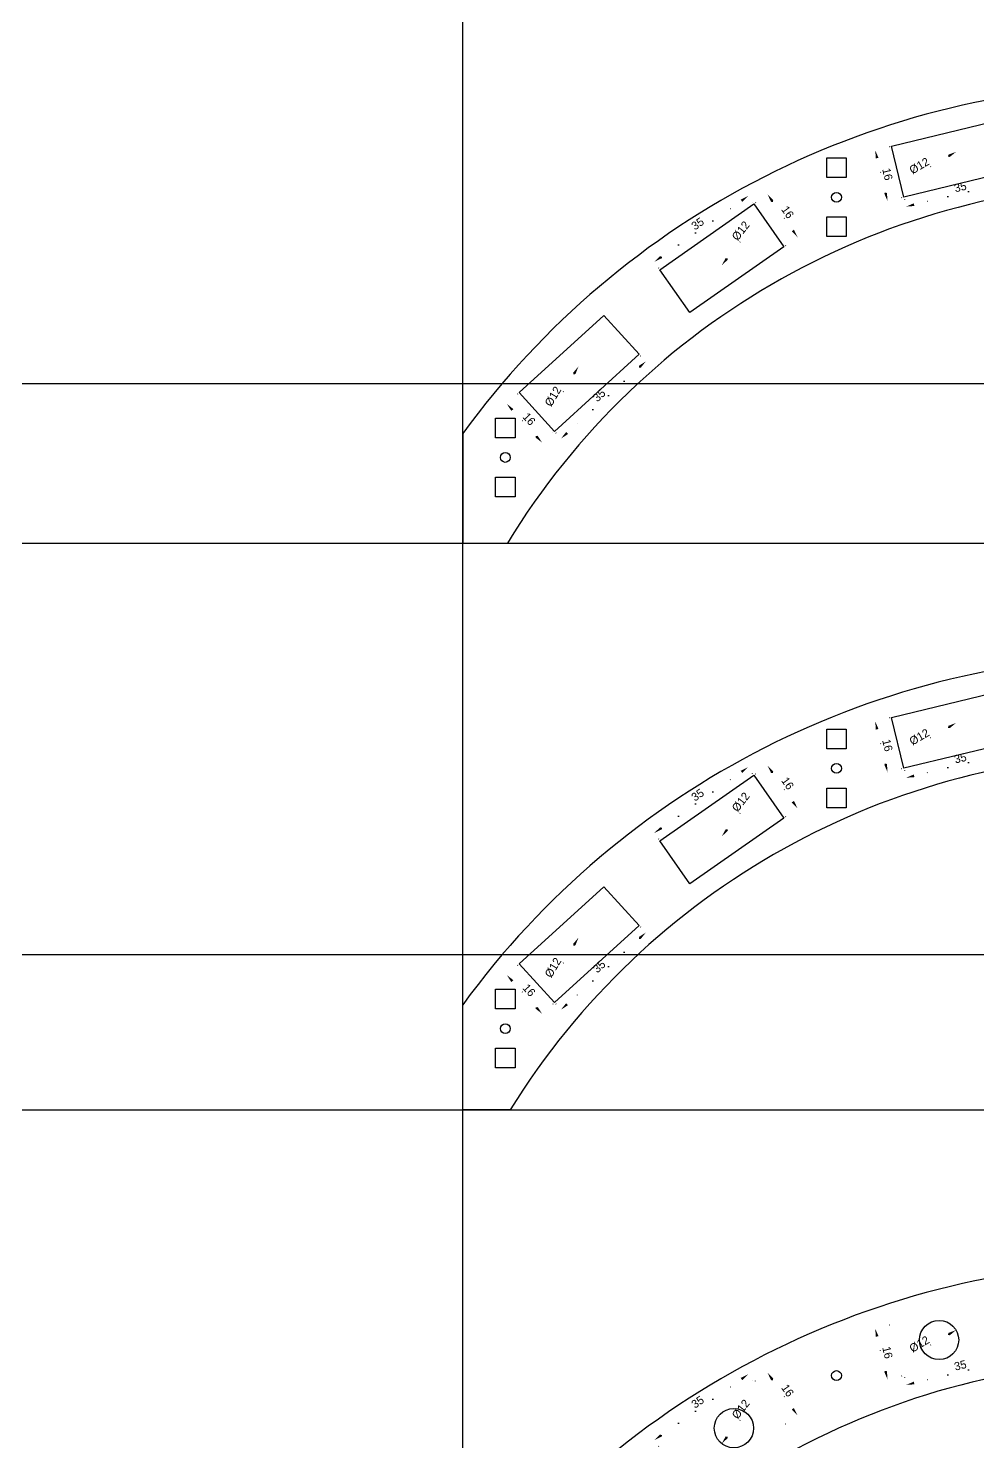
# Model space of a CAD drawing. Header units: millimetres. Extents: x -118 to 1034, y -2217 to 612.
# Drawn here: x 302.7 to 592.9, y -1662.3 to -1230.4 of the extents above; entities that cross this region are included whole.
import ezdxf

# ---------------------------------------------------------------- set-up
doc = ezdxf.new("R2010")
doc.units = ezdxf.units.MM
doc.linetypes.add('DOTTED', pattern=[6.35, 0, -6.35])
doc.layers.add('Dimensions', color=1, linetype='DOTTED')
doc.layers.add('Holes', color=1, linetype='Continuous', plot=False)
doc.styles.get("Standard").update_dxf_attribs({"font": 'FreeSans.ttf'})
doc.dimstyles.new('ISO-25', dxfattribs={"dimtxt": 2.5, "dimasz": 2.5, "dimexe": 1.25, "dimexo": 0.625, "dimtad": 1, "dimdec": 3, "dimdsep": 46, "dimtxsty": 'Standard', "dimcen": 2.5, "dimadec": 0, "dimazin": 0, "dimtfac": 1, "dimtmove": 0, "dimatfit": 3, "dimfxl": 1, "dimarcsym": 0})

# ---------------------------------------------------------------- blocks, each defined once
blk = doc.blocks.new('*D33')
at = {"layer": 'Defpoints', "color": 0}
for p in [(167.12, -55.48), (194.71, -77.22), (192.68, -79.39)]:
    blk.add_point(p, dxfattribs=at)
at = {"layer": 'Dimensions', "color": 0, "lineweight": -2}
for p, q in [((167.54, -55.03), (170, -52.4)), ((170.97, -55.02), (192.88, -75.52)), ((193.1, -78.94), (195.56, -76.31))]:
    blk.add_line(p, q, dxfattribs=at)
at = {"layer": 'Dimensions', "color": 0}
for points in [[(171.26, -54.72), (170.69, -55.33), (169.15, -53.32)], [(192.6, -75.82), (193.17, -75.21), (194.71, -77.22)]]:
    blk.add_solid(points, dxfattribs=at)
at = {"layer": 'Dimensions', "color": 0, "insert": (183.23, -63.87), "char_height": 2.5, "attachment_point": 5, "rotation": 316.9131}
blk.add_mtext('35', dxfattribs=at)
blk = doc.blocks.new('*D34')
at = {"layer": 'Defpoints', "color": 0}
for p in [(12.58, 8.65), (13.39, -7.33), (18.52, -7.07)]:
    blk.add_point(p, dxfattribs=at)
at = {"layer": 'Dimensions', "color": 0, "lineweight": -2}
for p, q in [((13.2, 8.68), (18.95, 8.97)), ((17.83, 6.41), (18.39, -4.57)), ((14.01, -7.3), (19.76, -7.01))]:
    blk.add_line(p, q, dxfattribs=at)
at = {"layer": 'Dimensions', "color": 0}
for points in [[(18.25, 6.43), (17.41, 6.39), (17.7, 8.91)], [(17.97, -4.59), (18.81, -4.55), (18.52, -7.07)]]:
    blk.add_solid(points, dxfattribs=at)
at = {"layer": 'Dimensions', "color": 0, "insert": (20.02, 1.02), "char_height": 2.5, "attachment_point": 5, "rotation": 272.9103}
blk.add_mtext('16', dxfattribs=at)
blk = doc.blocks.new('*D35')
at = {"layer": 'Defpoints', "color": 0}
for p in [(172.35, -73.69), (183.09, -79.03)]:
    blk.add_point(p, dxfattribs=at)
at = {"layer": 'Dimensions', "color": 0, "lineweight": -2}
blk.add_line((174.58, -74.8), (186.06, -80.5), dxfattribs=at)
at = {"layer": 'Dimensions', "color": 0}
blk.add_solid([(174.77, -74.42), (174.4, -75.17), (172.35, -73.69)], dxfattribs=at)
at = {"layer": 'Dimensions', "color": 0, "insert": (183.81, -77.23), "char_height": 2.5, "attachment_point": 5, "rotation": 333.5748}
blk.add_mtext('%%c12', dxfattribs=at)
blk = doc.blocks.new('Square hole unit')
for points in [[(-3, 6), (-3, 12), (3, 12), (3, 6)], [(-3, -12), (-3, -6), (3, -6), (3, -12)]]:
    blk.add_lwpolyline(points, close=True)
blk.add_circle((0, 0), 1.5)
blk = doc.blocks.new('*D1271')
at = {"layer": 'Defpoints', "color": 0}
for p in [(-121.06, -21.54), (-107.68, -31.7), (-111.88, -34.65)]:
    blk.add_point(p, dxfattribs=at)
at = {"layer": 'Dimensions', "color": 0, "lineweight": -2}
for p, q in [((-120.55, -21.19), (-115.84, -17.88)), ((-115.43, -20.64), (-109.11, -29.65)), ((-111.37, -34.29), (-106.65, -30.98))]:
    blk.add_line(p, q, dxfattribs=at)
at = {"layer": 'Dimensions', "color": 0}
for points in [[(-115.08, -20.41), (-115.77, -20.88), (-116.86, -18.6)], [(-109.45, -29.89), (-108.77, -29.41), (-107.68, -31.7)]]:
    blk.add_solid(points, dxfattribs=at)
at = {"layer": 'Dimensions', "color": 0, "insert": (-110.7, -24.05), "char_height": 2.5, "attachment_point": 5, "rotation": 305.0303}
blk.add_mtext('16', dxfattribs=at)
blk = doc.blocks.new('*D1272')
at = {"layer": 'Defpoints', "color": 0}
for p in [(-59.24, -5.6), (-69.61, -11.65)]:
    blk.add_point(p, dxfattribs=at)
at = {"layer": 'Dimensions', "color": 0, "lineweight": -2}
blk.add_line((-61.4, -6.86), (-72.47, -13.32), dxfattribs=at)
at = {"layer": 'Dimensions', "color": 0}
blk.add_solid([(-61.19, -7.22), (-61.61, -6.5), (-59.24, -5.6)], dxfattribs=at)
at = {"layer": 'Dimensions', "color": 0, "insert": (-70.45, -9.9), "char_height": 2.5, "attachment_point": 5, "rotation": 30.2772}
blk.add_mtext('%%c12', dxfattribs=at)
blk = doc.blocks.new('*D1274')
at = {"layer": 'Defpoints', "color": 0}
for p in [(-78.94, -3.91), (-83.93, -5.12), (-75.18, -19.46)]:
    blk.add_point(p, dxfattribs=at)
at = {"layer": 'Dimensions', "color": 0, "lineweight": -2}
for p, q in [((-79.55, -4.05), (-85.15, -5.41)), ((-80.75, -18.24), (-83.34, -7.55)), ((-75.78, -19.61), (-81.38, -20.96))]:
    blk.add_line(p, q, dxfattribs=at)
at = {"layer": 'Dimensions', "color": 0}
for points in [[(-82.94, -7.45), (-83.75, -7.64), (-83.93, -5.12)], [(-81.16, -18.33), (-80.35, -18.14), (-80.17, -20.67)]]:
    blk.add_solid(points, dxfattribs=at)
at = {"layer": 'Dimensions', "color": 0, "insert": (-80.19, -12.44), "char_height": 2.5, "attachment_point": 5, "rotation": 283.6155}
blk.add_mtext('16', dxfattribs=at)
blk = doc.blocks.new('*D1277')
at = {"layer": 'Defpoints', "color": 0}
for p in [(-192.72, -79.19), (-196.51, -82.65), (-181.95, -91.02)]:
    blk.add_point(p, dxfattribs=at)
at = {"layer": 'Dimensions', "color": 0, "lineweight": -2}
for p, q in [((-193.18, -79.61), (-197.44, -83.49)), ((-187.43, -92.63), (-194.83, -84.49)), ((-182.41, -91.44), (-186.67, -95.32))]:
    blk.add_line(p, q, dxfattribs=at)
at = {"layer": 'Dimensions', "color": 0}
for points in [[(-194.52, -84.21), (-195.14, -84.78), (-196.51, -82.65)], [(-187.73, -92.91), (-187.12, -92.35), (-185.74, -94.48)]]:
    blk.add_solid(points, dxfattribs=at)
at = {"layer": 'Dimensions', "color": 0, "insert": (-189.71, -87.27), "char_height": 2.5, "attachment_point": 5, "rotation": 312.3107}
blk.add_mtext('16', dxfattribs=at)
blk = doc.blocks.new('*D1278')
at = {"layer": 'Defpoints', "color": 0}
for p in [(-122.77, -19.11), (-121.06, -21.54), (-149.72, -41.63)]:
    blk.add_point(p, dxfattribs=at)
at = {"layer": 'Dimensions', "color": 0, "lineweight": -2}
for p, q in [((-149.38, -37.77), (-124.82, -20.55)), ((-121.42, -21.03), (-123.49, -18.09)), ((-150.08, -41.12), (-152.15, -38.18))]:
    blk.add_line(p, q, dxfattribs=at)
at = {"layer": 'Dimensions', "color": 0}
for points in [[(-124.58, -20.89), (-125.06, -20.21), (-122.77, -19.11)], [(-149.62, -37.43), (-149.14, -38.11), (-151.43, -39.2)]]:
    blk.add_solid(points, dxfattribs=at)
at = {"layer": 'Dimensions', "color": 0, "insert": (-138.2, -27.59), "char_height": 2.5, "attachment_point": 5, "rotation": 35.0303}
blk.add_mtext('35', dxfattribs=at)
blk = doc.blocks.new('*D1280')
at = {"layer": 'Defpoints', "color": 0}
for p in [(-156.06, -67.46), (-181.95, -91.02), (-179.95, -93.22)]:
    blk.add_point(p, dxfattribs=at)
at = {"layer": 'Dimensions', "color": 0, "lineweight": -2}
for p, q in [((-155.64, -67.92), (-153.22, -70.58)), ((-155.91, -71.34), (-178.1, -91.54)), ((-181.53, -91.48), (-179.11, -94.14))]:
    blk.add_line(p, q, dxfattribs=at)
at = {"layer": 'Dimensions', "color": 0}
for points in [[(-155.63, -71.65), (-156.19, -71.03), (-154.06, -69.66)], [(-178.38, -91.23), (-177.82, -91.84), (-179.95, -93.22)]]:
    blk.add_solid(points, dxfattribs=at)
at = {"layer": 'Dimensions', "color": 0, "insert": (-168.3, -80.02), "char_height": 2.5, "attachment_point": 5, "rotation": 42.3107}
blk.add_mtext('35', dxfattribs=at)
blk = doc.blocks.new('*D1281')
at = {"layer": 'Defpoints', "color": 0}
for p in [(-174.63, -71.21), (-180.81, -81.5)]:
    blk.add_point(p, dxfattribs=at)
at = {"layer": 'Dimensions', "color": 0, "lineweight": -2}
blk.add_line((-175.91, -73.36), (-182.52, -84.34), dxfattribs=at)
at = {"layer": 'Dimensions', "color": 0}
blk.add_solid([(-175.56, -73.57), (-176.27, -73.14), (-174.63, -71.21)], dxfattribs=at)
at = {"layer": 'Dimensions', "color": 0, "insert": (-182.38, -80.37), "char_height": 2.5, "attachment_point": 5, "rotation": 58.9725}
blk.add_mtext('%%c12', dxfattribs=at)
blk = doc.blocks.new('*D1283')
at = {"layer": 'Defpoints', "color": 0}
for p in [(-41.16, -11.22), (-75.18, -19.46), (-74.48, -22.34)]:
    blk.add_point(p, dxfattribs=at)
at = {"layer": 'Dimensions', "color": 0, "lineweight": -2}
for p, q in [((-41.01, -11.83), (-40.17, -15.32)), ((-42.89, -14.69), (-72.05, -21.76)), ((-75.03, -20.07), (-74.18, -23.56))]:
    blk.add_line(p, q, dxfattribs=at)
at = {"layer": 'Dimensions', "color": 0}
for points in [[(-42.79, -15.1), (-42.99, -14.29), (-40.46, -14.11)], [(-72.15, -21.35), (-71.95, -22.16), (-74.48, -22.34)]]:
    blk.add_solid(points, dxfattribs=at)
at = {"layer": 'Dimensions', "color": 0, "insert": (-57.92, -16.36), "char_height": 2.5, "attachment_point": 5, "rotation": 13.6155}
blk.add_mtext('35', dxfattribs=at)
blk = doc.blocks.new('*D1288')
at = {"layer": 'Defpoints', "color": 0}
for p in [(-123.4, -30.85), (-130.84, -40.27)]:
    blk.add_point(p, dxfattribs=at)
at = {"layer": 'Dimensions', "color": 0, "lineweight": -2}
blk.add_line((-129.29, -38.3), (-121.34, -28.25), dxfattribs=at)
at = {"layer": 'Dimensions', "color": 0}
blk.add_solid([(-129.61, -38.05), (-128.96, -38.56), (-130.84, -40.27)], dxfattribs=at)
at = {"layer": 'Dimensions', "color": 0, "insert": (-125.01, -29.77), "char_height": 2.5, "attachment_point": 5, "rotation": 51.6921}
blk.add_mtext('%%c12', dxfattribs=at)
blk = doc.blocks.new('*D1315')
at = {"layer": 'Defpoints', "color": 0}
for p in [(-156.06, -67.46), (-181.95, -91.02), (-179.95, -93.22)]:
    blk.add_point(p, dxfattribs=at)
at = {"layer": 'Dimensions', "color": 0, "lineweight": -2}
for p, q in [((-155.64, -67.92), (-153.22, -70.58)), ((-155.91, -71.34), (-178.1, -91.54)), ((-181.53, -91.48), (-179.11, -94.14))]:
    blk.add_line(p, q, dxfattribs=at)
at = {"layer": 'Dimensions', "color": 0}
for points in [[(-155.63, -71.65), (-156.19, -71.03), (-154.06, -69.66)], [(-178.38, -91.23), (-177.82, -91.84), (-179.95, -93.22)]]:
    blk.add_solid(points, dxfattribs=at)
at = {"layer": 'Dimensions', "color": 0, "insert": (-168.3, -80.02), "char_height": 2.5, "attachment_point": 5, "rotation": 42.3107}
blk.add_mtext('35', dxfattribs=at)
blk = doc.blocks.new('*D1316')
at = {"layer": 'Defpoints', "color": 0}
for p in [(-59.24, -5.6), (-69.61, -11.65)]:
    blk.add_point(p, dxfattribs=at)
at = {"layer": 'Dimensions', "color": 0, "lineweight": -2}
blk.add_line((-61.4, -6.86), (-72.47, -13.32), dxfattribs=at)
at = {"layer": 'Dimensions', "color": 0}
blk.add_solid([(-61.19, -7.22), (-61.61, -6.5), (-59.24, -5.6)], dxfattribs=at)
at = {"layer": 'Dimensions', "color": 0, "insert": (-70.45, -9.9), "char_height": 2.5, "attachment_point": 5, "rotation": 30.2772}
blk.add_mtext('%%c12', dxfattribs=at)
blk = doc.blocks.new('*D1318')
at = {"layer": 'Defpoints', "color": 0}
for p in [(-78.94, -3.91), (-83.93, -5.12), (-75.18, -19.46)]:
    blk.add_point(p, dxfattribs=at)
at = {"layer": 'Dimensions', "color": 0, "lineweight": -2}
for p, q in [((-79.55, -4.05), (-85.15, -5.41)), ((-80.75, -18.24), (-83.34, -7.55)), ((-75.78, -19.61), (-81.38, -20.96))]:
    blk.add_line(p, q, dxfattribs=at)
at = {"layer": 'Dimensions', "color": 0}
for points in [[(-82.94, -7.45), (-83.75, -7.64), (-83.93, -5.12)], [(-81.16, -18.33), (-80.35, -18.14), (-80.17, -20.67)]]:
    blk.add_solid(points, dxfattribs=at)
at = {"layer": 'Dimensions', "color": 0, "insert": (-80.19, -12.44), "char_height": 2.5, "attachment_point": 5, "rotation": 283.6155}
blk.add_mtext('16', dxfattribs=at)
blk = doc.blocks.new('*D1319')
at = {"layer": 'Defpoints', "color": 0}
for p in [(-41.16, -11.22), (-75.18, -19.46), (-74.48, -22.34)]:
    blk.add_point(p, dxfattribs=at)
at = {"layer": 'Dimensions', "color": 0, "lineweight": -2}
for p, q in [((-41.01, -11.83), (-40.17, -15.32)), ((-42.89, -14.69), (-72.05, -21.76)), ((-75.03, -20.07), (-74.18, -23.56))]:
    blk.add_line(p, q, dxfattribs=at)
at = {"layer": 'Dimensions', "color": 0}
for points in [[(-42.79, -15.1), (-42.99, -14.29), (-40.46, -14.11)], [(-72.15, -21.35), (-71.95, -22.16), (-74.48, -22.34)]]:
    blk.add_solid(points, dxfattribs=at)
at = {"layer": 'Dimensions', "color": 0, "insert": (-57.92, -16.36), "char_height": 2.5, "attachment_point": 5, "rotation": 13.6155}
blk.add_mtext('35', dxfattribs=at)
blk = doc.blocks.new('*D1320')
at = {"layer": 'Defpoints', "color": 0}
for p in [(-192.72, -79.19), (-196.51, -82.65), (-181.95, -91.02)]:
    blk.add_point(p, dxfattribs=at)
at = {"layer": 'Dimensions', "color": 0, "lineweight": -2}
for p, q in [((-193.18, -79.61), (-197.44, -83.49)), ((-187.43, -92.63), (-194.83, -84.49)), ((-182.41, -91.44), (-186.67, -95.32))]:
    blk.add_line(p, q, dxfattribs=at)
at = {"layer": 'Dimensions', "color": 0}
for points in [[(-194.52, -84.21), (-195.14, -84.78), (-196.51, -82.65)], [(-187.73, -92.91), (-187.12, -92.35), (-185.74, -94.48)]]:
    blk.add_solid(points, dxfattribs=at)
at = {"layer": 'Dimensions', "color": 0, "insert": (-189.71, -87.27), "char_height": 2.5, "attachment_point": 5, "rotation": 312.3107}
blk.add_mtext('16', dxfattribs=at)
blk = doc.blocks.new('*D1321')
at = {"layer": 'Defpoints', "color": 0}
for p in [(-121.06, -21.54), (-107.68, -31.7), (-111.88, -34.65)]:
    blk.add_point(p, dxfattribs=at)
at = {"layer": 'Dimensions', "color": 0, "lineweight": -2}
for p, q in [((-120.55, -21.19), (-115.84, -17.88)), ((-115.43, -20.64), (-109.11, -29.65)), ((-111.37, -34.29), (-106.65, -30.98))]:
    blk.add_line(p, q, dxfattribs=at)
at = {"layer": 'Dimensions', "color": 0}
for points in [[(-115.08, -20.41), (-115.77, -20.88), (-116.86, -18.6)], [(-109.45, -29.89), (-108.77, -29.41), (-107.68, -31.7)]]:
    blk.add_solid(points, dxfattribs=at)
at = {"layer": 'Dimensions', "color": 0, "insert": (-110.7, -24.05), "char_height": 2.5, "attachment_point": 5, "rotation": 305.0303}
blk.add_mtext('16', dxfattribs=at)
blk = doc.blocks.new('*D1322')
at = {"layer": 'Defpoints', "color": 0}
for p in [(-123.4, -30.85), (-130.84, -40.27)]:
    blk.add_point(p, dxfattribs=at)
at = {"layer": 'Dimensions', "color": 0, "lineweight": -2}
blk.add_line((-129.29, -38.3), (-121.34, -28.25), dxfattribs=at)
at = {"layer": 'Dimensions', "color": 0}
blk.add_solid([(-129.61, -38.05), (-128.96, -38.56), (-130.84, -40.27)], dxfattribs=at)
at = {"layer": 'Dimensions', "color": 0, "insert": (-125.01, -29.77), "char_height": 2.5, "attachment_point": 5, "rotation": 51.6921}
blk.add_mtext('%%c12', dxfattribs=at)
blk = doc.blocks.new('*D1323')
at = {"layer": 'Defpoints', "color": 0}
for p in [(-174.63, -71.21), (-180.81, -81.5)]:
    blk.add_point(p, dxfattribs=at)
at = {"layer": 'Dimensions', "color": 0, "lineweight": -2}
blk.add_line((-175.91, -73.36), (-182.52, -84.34), dxfattribs=at)
at = {"layer": 'Dimensions', "color": 0}
blk.add_solid([(-175.56, -73.57), (-176.27, -73.14), (-174.63, -71.21)], dxfattribs=at)
at = {"layer": 'Dimensions', "color": 0, "insert": (-182.38, -80.37), "char_height": 2.5, "attachment_point": 5, "rotation": 58.9725}
blk.add_mtext('%%c12', dxfattribs=at)
blk = doc.blocks.new('*D1325')
at = {"layer": 'Defpoints', "color": 0}
for p in [(-122.77, -19.11), (-121.06, -21.54), (-149.72, -41.63)]:
    blk.add_point(p, dxfattribs=at)
at = {"layer": 'Dimensions', "color": 0, "lineweight": -2}
for p, q in [((-149.38, -37.77), (-124.82, -20.55)), ((-121.42, -21.03), (-123.49, -18.09)), ((-150.08, -41.12), (-152.15, -38.18))]:
    blk.add_line(p, q, dxfattribs=at)
at = {"layer": 'Dimensions', "color": 0}
for points in [[(-124.58, -20.89), (-125.06, -20.21), (-122.77, -19.11)], [(-149.62, -37.43), (-149.14, -38.11), (-151.43, -39.2)]]:
    blk.add_solid(points, dxfattribs=at)
at = {"layer": 'Dimensions', "color": 0, "insert": (-138.2, -27.59), "char_height": 2.5, "attachment_point": 5, "rotation": 35.0303}
blk.add_mtext('35', dxfattribs=at)
blk = doc.blocks.new('*D1339')
at = {"layer": 'Defpoints', "color": 0}
for p in [(962.98, -1520.79), (976.37, -1530.94), (972.16, -1533.89)]:
    blk.add_point(p, dxfattribs=at)
at = {"layer": 'Dimensions', "color": 0, "lineweight": -2}
for p, q in [((963.49, -1520.43), (968.21, -1517.12)), ((968.62, -1519.89), (974.93, -1528.9)), ((972.68, -1533.53), (977.39, -1530.23))]:
    blk.add_line(p, q, dxfattribs=at)
at = {"layer": 'Dimensions', "color": 0}
for points in [[(968.96, -1519.65), (968.28, -1520.13), (967.18, -1517.84)], [(974.59, -1529.14), (975.27, -1528.66), (976.37, -1530.94)]]:
    blk.add_solid(points, dxfattribs=at)
at = {"layer": 'Dimensions', "color": 0, "insert": (973.34, -1523.29), "char_height": 2.5, "attachment_point": 5, "rotation": 305.0303}
blk.add_mtext('16', dxfattribs=at)
blk = doc.blocks.new('*D1341')
at = {"layer": 'Defpoints', "color": 0}
for p in [(960.65, -1530.09), (953.21, -1539.51)]:
    blk.add_point(p, dxfattribs=at)
at = {"layer": 'Dimensions', "color": 0, "lineweight": -2}
blk.add_line((954.76, -1537.55), (962.7, -1527.49), dxfattribs=at)
at = {"layer": 'Dimensions', "color": 0}
blk.add_solid([(954.43, -1537.29), (955.08, -1537.81), (953.21, -1539.51)], dxfattribs=at)
at = {"layer": 'Dimensions', "color": 0, "insert": (959.04, -1529.02), "char_height": 2.5, "attachment_point": 5, "rotation": 51.6921}
blk.add_mtext('%%c12', dxfattribs=at)
blk = doc.blocks.new('*D1344')
at = {"layer": 'Defpoints', "color": 0}
for p in [(961.28, -1518.36), (962.98, -1520.79), (934.32, -1540.88)]:
    blk.add_point(p, dxfattribs=at)
at = {"layer": 'Dimensions', "color": 0, "lineweight": -2}
for p, q in [((934.66, -1537.01), (959.23, -1519.79)), ((962.62, -1520.28), (960.56, -1517.33)), ((933.96, -1540.37), (931.9, -1537.42))]:
    blk.add_line(p, q, dxfattribs=at)
at = {"layer": 'Dimensions', "color": 0}
for points in [[(959.47, -1520.13), (958.99, -1519.45), (961.28, -1518.36)], [(934.42, -1536.67), (934.9, -1537.35), (932.62, -1538.45)]]:
    blk.add_solid(points, dxfattribs=at)
at = {"layer": 'Dimensions', "color": 0, "insert": (945.85, -1526.83), "char_height": 2.5, "attachment_point": 5, "rotation": 35.0303}
blk.add_mtext('35', dxfattribs=at)
blk = doc.blocks.new('*D1345')
at = {"layer": 'Defpoints', "color": 0}
for p in [(1024.8, -1504.84), (1014.44, -1510.89)]:
    blk.add_point(p, dxfattribs=at)
at = {"layer": 'Dimensions', "color": 0, "lineweight": -2}
blk.add_line((1022.64, -1506.1), (1011.57, -1512.56), dxfattribs=at)
at = {"layer": 'Dimensions', "color": 0}
blk.add_solid([(1022.85, -1506.46), (1022.43, -1505.74), (1024.8, -1504.84)], dxfattribs=at)
at = {"layer": 'Dimensions', "color": 0, "insert": (1013.6, -1509.15), "char_height": 2.5, "attachment_point": 5, "rotation": 30.2772}
blk.add_mtext('%%c12', dxfattribs=at)
blk = doc.blocks.new('*D1347')
at = {"layer": 'Defpoints', "color": 0}
for p in [(1042.88, -1510.46), (1008.87, -1518.7), (1009.57, -1521.59)]:
    blk.add_point(p, dxfattribs=at)
at = {"layer": 'Dimensions', "color": 0, "lineweight": -2}
for p, q in [((1043.03, -1511.07), (1043.88, -1514.56)), ((1041.15, -1513.94), (1012, -1521)), ((1009.01, -1519.31), (1009.86, -1522.8))]:
    blk.add_line(p, q, dxfattribs=at)
at = {"layer": 'Dimensions', "color": 0}
for points in [[(1041.25, -1514.34), (1041.06, -1513.53), (1043.58, -1513.35)], [(1011.9, -1520.6), (1012.09, -1521.41), (1009.57, -1521.59)]]:
    blk.add_solid(points, dxfattribs=at)
at = {"layer": 'Dimensions', "color": 0, "insert": (1026.12, -1515.61), "char_height": 2.5, "attachment_point": 5, "rotation": 13.6155}
blk.add_mtext('35', dxfattribs=at)
blk = doc.blocks.new('*D1356')
at = {"layer": 'Defpoints', "color": 0}
for p in [(1000.11, -1504.36), (1005.1, -1503.15), (1008.87, -1518.7)]:
    blk.add_point(p, dxfattribs=at)
at = {"layer": 'Dimensions', "color": 0, "lineweight": -2}
for p, q in [((1004.49, -1503.3), (998.9, -1504.65)), ((1003.29, -1517.48), (1000.7, -1506.79)), ((1008.26, -1518.85), (1002.66, -1520.2))]:
    blk.add_line(p, q, dxfattribs=at)
at = {"layer": 'Dimensions', "color": 0}
for points in [[(1001.11, -1506.69), (1000.3, -1506.89), (1000.11, -1504.36)], [(1002.88, -1517.58), (1003.69, -1517.38), (1003.88, -1519.91)]]:
    blk.add_solid(points, dxfattribs=at)
at = {"layer": 'Dimensions', "color": 0, "insert": (1003.86, -1511.68), "char_height": 2.5, "attachment_point": 5, "rotation": 283.6155}
blk.add_mtext('16', dxfattribs=at)
blk = doc.blocks.new('Level 7')
for p, q in [((-210, -91.7029), (-210, -91.7029)), ((-210, -91.7029), (-210, -125.207)), ((-209.9938, -125.207), (-210, -125.207)), ((-209.9938, -125.207), (-210, -125.207)), ((-209.9938, -125.207), (-196.3406, -125.207))]:
    blk.add_line(p, q)
for radius, start, end in [(260, 36.128927, 143.871073), (230, 31.388556, 148.611444)]:
    blk.add_arc((0, -245), radius, start, end)
at = {"layer": 'Holes'}
for points in [[(-44.9271, 4.3316), (-41.1606, -11.2187), (-75.177, -19.4579), (-78.9435, -3.9075)], [(-140.5399, -54.7364), (-149.724, -41.6348), (-121.0643, -21.5445), (-111.8802, -34.6461)], [(-166.835, -55.63), (-156.0646, -67.4621), (-181.9472, -91.0224), (-192.7177, -79.1903)]]:
    blk.add_lwpolyline(points, close=True, dxfattribs=at)
for p in [(-95.7714, -19.4943), (-197, -99)]:
    blk.add_blockref('Square hole unit', p, dxfattribs=at)
at = {"layer": 'Dimensions'}
for base, p1, p2, angle, picture, middle in [((-83.9329, -5.116), (-75.177, -19.4579), (-78.9435, -3.9075), 283.615468, '*D1274', (-80.1884, -12.4404)), ((-74.4777, -22.345), (-41.1606, -11.2187), (-75.177, -19.4579), 193.615468, '*D1283', (-57.9203, -16.3641)), ((-122.7694, -19.112), (-149.724, -41.6348), (-121.0643, -21.5445), 35.030297, '*D1278', (-138.1986, -27.589)), ((-107.6764, -31.6993), (-121.0643, -21.5445), (-111.8802, -34.6461), 125.030297, '*D1271', (-110.7003, -24.0492)), ((-179.9476, -93.2192), (-156.0646, -67.4621), (-181.9472, -91.0224), 222.310712, '*D1280', (-168.2954, -80.0228)), ((-196.5141, -82.6461), (-181.9472, -91.0224), (-192.7177, -79.1903), 312.310712, '*D1277', (-189.7126, -87.2729))]:
    dim = blk.add_linear_dim(base=base, p1=p1, p2=p2, angle=angle, dimstyle='ISO-25', dxfattribs=at)
    dim.commit()
    dim.dimension.update_dxf_attribs({"geometry": picture, "text_midpoint": middle})
for p1, p2, picture, middle in [((-69.6071, -11.6476), (-59.244, -5.5973), '*D1272', (-69.4742, -11.5699)), ((-123.3979, -30.8493), (-130.8366, -40.2655), '*D1288', (-123.4934, -30.9701)), ((-180.8116, -81.4969), (-174.6262, -71.2139), '*D1281', (-180.7322, -81.365))]:
    dim = blk.add_diameter_dim_2p(p1=p1, p2=p2, dimstyle='ISO-25', dxfattribs=at)
    dim.commit()
    dim.dimension.update_dxf_attribs({"geometry": picture, "text_midpoint": middle, "dimtype": 163})
blk = doc.blocks.new('Level 8')
blk.add_line((-195.4802, -123.808), (-210, -123.808))
blk.add_lwpolyline([(-210, -123.808), (-210, -91.7029)])
for radius, start, end in [(260, 36.128927, 143.871073), (230, 31.797704, 148.202296)]:
    blk.add_arc((0, -245), radius, start, end)
at = {"layer": 'Holes'}
for points in [[(-44.9271, 4.3316), (-41.1606, -11.2187), (-75.177, -19.4579), (-78.9435, -3.9075)], [(-140.5399, -54.7364), (-149.724, -41.6348), (-121.0643, -21.5445), (-111.8802, -34.6461)], [(-166.835, -55.63), (-156.0646, -67.4621), (-181.9472, -91.0224), (-192.7177, -79.1903)]]:
    blk.add_lwpolyline(points, close=True, dxfattribs=at)
for p in [(-95.7714, -19.4943), (-197, -99)]:
    blk.add_blockref('Square hole unit', p, dxfattribs=at)
at = {"layer": 'Dimensions'}
for base, p1, p2, angle, picture, middle in [((-83.9329, -5.116), (-75.177, -19.4579), (-78.9435, -3.9075), 283.615468, '*D1318', (-80.1884, -12.4404)), ((-74.4777, -22.345), (-41.1606, -11.2187), (-75.177, -19.4579), 193.615468, '*D1319', (-57.9203, -16.3641)), ((-122.7694, -19.112), (-149.724, -41.6348), (-121.0643, -21.5445), 35.030297, '*D1325', (-138.1986, -27.589)), ((-107.6764, -31.6993), (-121.0643, -21.5445), (-111.8802, -34.6461), 125.030297, '*D1321', (-110.7003, -24.0492)), ((-179.9476, -93.2192), (-156.0646, -67.4621), (-181.9472, -91.0224), 222.310712, '*D1315', (-168.2954, -80.0228)), ((-196.5141, -82.6461), (-181.9472, -91.0224), (-192.7177, -79.1903), 312.310712, '*D1320', (-189.7126, -87.2729))]:
    dim = blk.add_linear_dim(base=base, p1=p1, p2=p2, angle=angle, dimstyle='ISO-25', dxfattribs=at)
    dim.commit()
    dim.dimension.update_dxf_attribs({"geometry": picture, "text_midpoint": middle})
for p1, p2, picture, middle in [((-69.6071, -11.6476), (-59.244, -5.5973), '*D1316', (-69.4742, -11.5699)), ((-123.3979, -30.8493), (-130.8366, -40.2655), '*D1322', (-123.4934, -30.9701)), ((-180.8116, -81.4969), (-174.6262, -71.2139), '*D1323', (-180.7322, -81.365))]:
    dim = blk.add_diameter_dim_2p(p1=p1, p2=p2, dimstyle='ISO-25', dxfattribs=at)
    dim.commit()
    dim.dimension.update_dxf_attribs({"geometry": picture, "text_midpoint": middle, "dimtype": 163})
blk = doc.blocks.new('Level 9')
for radius, start, end in [(260, 36.128927, 143.871073), (230, 32.208672, 147.791328)]:
    blk.add_arc((1084.0448, -1744.2442), radius, start, end)
at = {"layer": 'Holes'}
for centre, radius in [((1019.6192, -1507.8667), 6), ((988.2734, -1518.7385), 1.5), ((956.9275, -1534.8016), 6)]:
    blk.add_circle(centre, radius, dxfattribs=at)
at = {"layer": 'Dimensions'}
for base, p1, p2, angle, picture, middle in [((1000.1119, -1504.3602), (1008.8678, -1518.7021), (1005.1013, -1503.1517), 283.615468, '*D1356', (1003.8565, -1511.6846)), ((1009.5671, -1521.5892), (1042.8842, -1510.4629), (1008.8678, -1518.7021), 193.615468, '*D1347', (1026.1245, -1515.6083)), ((961.2754, -1518.3563), (934.3208, -1540.879), (962.9805, -1520.7887), 35.030297, '*D1344', (945.8462, -1526.8332)), ((976.3684, -1530.9435), (962.9805, -1520.7887), (972.1646, -1533.8903), 125.030297, '*D1339', (973.3445, -1523.2934))]:
    dim = blk.add_linear_dim(base=base, p1=p1, p2=p2, angle=angle, dimstyle='ISO-25', dxfattribs=at)
    dim.commit()
    dim.dimension.update_dxf_attribs({"geometry": picture, "text_midpoint": middle})
for p1, p2, picture, middle in [((1014.4377, -1510.8918), (1024.8008, -1504.8416), '*D1345', (1014.5706, -1510.8141)), ((960.6469, -1530.0935), (953.2082, -1539.5098), '*D1341', (960.5514, -1530.2143))]:
    dim = blk.add_diameter_dim_2p(p1=p1, p2=p2, dimstyle='ISO-25', dxfattribs=at)
    dim.commit()
    dim.dimension.update_dxf_attribs({"geometry": picture, "text_midpoint": middle, "dimtype": 163})

msp = doc.modelspace()

# ---------------------------------------------------------------- linework, layer by layer
for p, direction in [((435.5074, -1025.769), (0, 1)), ((467.7885, -1338.891), (1, 0)), ((449.1667, -1387.7426), (1, 0)), ((467.7885, -1513.4255), (1, 0)), ((450.0272, -1560.8781), (1, 0))]:
    msp.add_xline(p, direction)

# ---------------------------------------------------------------- block references
for name, p in [('Level 7', (645.5074, -1262.5356)), ('Level 8', (645.5074, -1437.0701)), ('Level 9', (-438.5375, -123.3626))]:
    msp.add_blockref(name, p)

# ---------------------------------------------------------------- dimensions: what is measured, and where the dimension line sits
at = {"layer": 'Dimensions'}
for base, p1, p2, angle, picture, middle in [((663.747, -2129.0388), (657.8075, -2113.3201), (658.6199, -2129.2994), 92.910252, '*D34', (665.2535, -2120.9519)), ((561.2975, -2127.0858), (570.0535, -2141.4277), (566.287, -2125.8773), 283.615468, '*D34', (565.0421, -2134.4102)), ((537.554, -2153.669), (524.1661, -2143.5143), (533.3503, -2156.6159), 125.030297, '*D34', (534.5302, -2146.0189)), ((448.7164, -2204.6159), (463.2832, -2212.9922), (452.5128, -2201.1601), 312.310712, '*D34', (455.5179, -2209.2427)), ((725.492, -2142.5108), (724.136, -2125.7622), (720.4931, -2141.342), 76.839429, '*D34', (725.4486, -2134.2849)), ((762.6123, -2141.0133), (757.732, -2157.0924), (766.8343, -2143.9339), 235.32654, '*D34', (756.4861, -2146.5031)), ((831.2322, -2217.0881), (838.4126, -2201.8961), (827.4829, -2213.5812), 46.913066, '*D34', (835.2984, -2209.9373)), ((561.2975, -1867.0858), (570.0535, -1881.4277), (566.287, -1865.8773), 283.615468, '*D34', (565.0421, -1874.4102)), ((537.554, -1893.669), (524.1661, -1883.5143), (533.3503, -1896.6159), 125.030297, '*D34', (534.5302, -1886.0189)), ((448.7164, -1944.6159), (463.2832, -1952.9922), (452.5128, -1941.1601), 312.310712, '*D34', (455.5179, -1949.2427)), ((725.492, -1882.5108), (724.136, -1865.7622), (720.4931, -1881.342), 76.839429, '*D34', (725.4486, -1874.2849)), ((762.6123, -1881.0133), (757.732, -1897.0924), (766.8343, -1883.9339), 235.32654, '*D34', (756.4861, -1886.5031)), ((831.2322, -1957.0881), (838.4126, -1941.8961), (827.4829, -1953.5812), 46.913066, '*D34', (835.2984, -1949.9373)), ((663.747, -1869.0388), (657.8075, -1853.3201), (658.6199, -1869.2994), 92.910252, '*D34', (665.2535, -1860.9519)), ((663.747, -1609.0388), (657.8075, -1593.3201), (658.6199, -1609.2994), 92.910252, '*D34', (665.2535, -1600.9519)), ((561.2975, -1607.0858), (570.0535, -1621.4277), (566.287, -1605.8773), 283.615468, '*D34', (565.0421, -1614.4102)), ((537.554, -1633.669), (524.1661, -1623.5143), (533.3503, -1636.6159), 125.030297, '*D34', (534.5302, -1626.0189)), ((448.7164, -1684.6159), (463.2832, -1692.9922), (452.5128, -1681.1601), 312.310712, '*D34', (455.5179, -1689.2427)), ((725.492, -1622.5108), (724.136, -1605.7622), (720.4931, -1621.342), 76.839429, '*D34', (725.4486, -1614.2849)), ((762.6123, -1621.0133), (757.732, -1637.0924), (766.8343, -1623.9339), 235.32654, '*D34', (756.4861, -1626.5031)), ((831.2322, -1697.0881), (838.4126, -1681.8961), (827.4829, -1693.5812), 46.913066, '*D34', (835.2984, -1689.9373)), ((663.747, -1349.0388), (657.8075, -1333.3201), (658.6199, -1349.2994), 92.910252, '*D34', (665.2535, -1340.9519)), ((561.2975, -1347.0858), (570.0535, -1361.4277), (566.287, -1345.8773), 283.615468, '*D34', (565.0421, -1354.4102)), ((537.554, -1373.669), (524.1661, -1363.5143), (533.3503, -1376.6159), 125.030297, '*D34', (534.5302, -1366.0189)), ((448.7164, -1424.6159), (463.2832, -1432.9922), (452.5128, -1421.1601), 312.310712, '*D34', (455.5179, -1429.2427)), ((725.492, -1362.5108), (724.136, -1345.7622), (720.4931, -1361.342), 76.839429, '*D34', (725.4486, -1354.2849)), ((762.6123, -1361.0133), (757.732, -1377.0924), (766.8343, -1363.9339), 235.32654, '*D34', (756.4861, -1366.5031)), ((831.2322, -1437.0881), (838.4126, -1421.8961), (827.4829, -1433.5812), 46.913066, '*D34', (835.2984, -1429.9373)), ((657.6567, -2110.3533), (622.8527, -2115.0971), (657.8075, -2113.3201), 2.910252, '*D33', (640.082, -2109.3291)), ((570.7527, -2144.3148), (604.0699, -2133.1885), (570.0535, -2141.4277), 193.615468, '*D33', (587.3101, -2138.3339)), ((522.461, -2141.0818), (495.5064, -2163.6046), (524.1661, -2143.5143), 35.030297, '*D33', (507.0318, -2149.5588)), ((465.2829, -2215.1889), (489.1659, -2189.4319), (463.2832, -2212.9922), 222.310712, '*D33', (476.935, -2201.9925)), ((724.8124, -2122.8696), (690.0553, -2117.7934), (724.136, -2125.7622), 346.839429, '*D33', (708.208, -2117.0204)), ((756.042, -2159.5355), (786.5162, -2177.0039), (757.732, -2157.0924), 145.32654, '*D33', (771.5237, -2167.9161)), ((840.4419, -2199.7266), (812.8515, -2177.9873), (838.4126, -2201.8961), 316.913066, '*D33', (828.9696, -2186.3736)), ((570.7527, -1884.3148), (604.0699, -1873.1885), (570.0535, -1881.4277), 193.615468, '*D33', (587.3101, -1878.3339)), ((522.461, -1881.0818), (495.5064, -1903.6046), (524.1661, -1883.5143), 35.030297, '*D33', (507.0318, -1889.5588)), ((465.2829, -1955.1889), (489.1659, -1929.4319), (463.2832, -1952.9922), 222.310712, '*D33', (476.935, -1941.9925)), ((724.8124, -1862.8696), (690.0553, -1857.7934), (724.136, -1865.7622), 346.839429, '*D33', (708.208, -1857.0204)), ((756.042, -1899.5355), (786.5162, -1917.0039), (757.732, -1897.0924), 145.32654, '*D33', (771.5237, -1907.9161)), ((840.4419, -1939.7266), (812.8515, -1917.9873), (838.4126, -1941.8961), 316.913066, '*D33', (828.9696, -1926.3736)), ((657.6567, -1850.3533), (622.8527, -1855.0971), (657.8075, -1853.3201), 2.910252, '*D33', (640.082, -1849.3291)), ((657.6567, -1590.3533), (622.8527, -1595.0971), (657.8075, -1593.3201), 2.910252, '*D33', (640.082, -1589.3291)), ((570.7527, -1624.3148), (604.0699, -1613.1885), (570.0535, -1621.4277), 193.615468, '*D33', (587.3101, -1618.3339)), ((522.461, -1621.0818), (495.5064, -1643.6046), (524.1661, -1623.5143), 35.030297, '*D33', (507.0318, -1629.5588)), ((465.2829, -1695.1889), (489.1659, -1669.4319), (463.2832, -1692.9922), 222.310712, '*D33', (476.935, -1681.9925)), ((724.8124, -1602.8696), (690.0553, -1597.7934), (724.136, -1605.7622), 346.839429, '*D33', (708.208, -1597.0204)), ((756.042, -1639.5355), (786.5162, -1657.0039), (757.732, -1637.0924), 145.32654, '*D33', (771.5237, -1647.9161)), ((840.4419, -1679.7266), (812.8515, -1657.9873), (838.4126, -1681.8961), 316.913066, '*D33', (828.9696, -1666.3736)), ((657.6567, -1330.3533), (622.8527, -1335.0971), (657.8075, -1333.3201), 2.910252, '*D33', (640.082, -1329.3291)), ((570.7527, -1364.3148), (604.0699, -1353.1885), (570.0535, -1361.4277), 193.615468, '*D33', (587.3101, -1358.3339)), ((522.461, -1361.0818), (495.5064, -1383.6046), (524.1661, -1363.5143), 35.030297, '*D33', (507.0318, -1369.5588)), ((465.2829, -1435.1889), (489.1659, -1409.4319), (463.2832, -1432.9922), 222.310712, '*D33', (476.935, -1421.9925)), ((724.8124, -1342.8696), (690.0553, -1337.7934), (724.136, -1345.7622), 346.839429, '*D33', (708.208, -1337.0204)), ((756.042, -1379.5355), (786.5162, -1397.0039), (757.732, -1377.0924), 145.32654, '*D33', (771.5237, -1387.9161)), ((840.4419, -1419.7266), (812.8515, -1397.9873), (838.4126, -1421.8961), 316.913066, '*D33', (828.9696, -1406.3736))]:
    dim = msp.add_linear_dim(base=base, p1=p1, p2=p2, angle=angle, dimstyle='ISO-25', dxfattribs=at)
    dim.commit()
    dim.dimension.update_dxf_attribs({"geometry": picture, "text_midpoint": middle})
for p1, p2, middle in [((650.8838, -2119.9598), (639.5771, -2123.9797), (650.7387, -2120.0114)), ((575.6233, -2133.6173), (585.9865, -2127.5671), (575.7563, -2133.5397)), ((521.8325, -2152.819), (514.3939, -2162.2353), (521.7371, -2152.9399)), ((464.4189, -2203.4667), (470.6043, -2193.1837), (464.4983, -2203.3348)), ((715.6448, -2130.2258), (703.6672, -2130.9587), (715.4911, -2130.2352)), ((767.2685, -2156.0536), (778.6804, -2159.7641), (767.4149, -2156.1012)), ((828.8267, -2201.5284), (818.0805, -2196.1881), (828.6888, -2201.4599)), ((575.6233, -1873.6173), (585.9865, -1867.5671), (575.7563, -1873.5397)), ((521.8325, -1892.819), (514.3939, -1902.2353), (521.7371, -1892.9399)), ((464.4189, -1943.4667), (470.6043, -1933.1837), (464.4983, -1943.3348)), ((715.6448, -1870.2258), (703.6672, -1870.9587), (715.4911, -1870.2352)), ((767.2685, -1896.0536), (778.6804, -1899.7641), (767.4149, -1896.1012)), ((828.8267, -1941.5284), (818.0805, -1936.1881), (828.6888, -1941.4599)), ((650.8838, -1859.9598), (639.5771, -1863.9797), (650.7387, -1860.0114)), ((650.8838, -1599.9598), (639.5771, -1603.9797), (650.7387, -1600.0114)), ((575.6233, -1613.6173), (585.9865, -1607.5671), (575.7563, -1613.5397)), ((521.8325, -1632.819), (514.3939, -1642.2353), (521.7371, -1632.9399)), ((464.4189, -1683.4667), (470.6043, -1673.1837), (464.4983, -1683.3348)), ((715.6448, -1610.2258), (703.6672, -1610.9587), (715.4911, -1610.2352)), ((767.2685, -1636.0536), (778.6804, -1639.7641), (767.4149, -1636.1012)), ((828.8267, -1681.5284), (818.0805, -1676.1881), (828.6888, -1681.4599)), ((650.8838, -1339.9598), (639.5771, -1343.9797), (650.7387, -1340.0114)), ((575.6233, -1353.6173), (585.9865, -1347.5671), (575.7563, -1353.5397)), ((521.8325, -1372.819), (514.3939, -1382.2353), (521.7371, -1372.9399)), ((464.4189, -1423.4667), (470.6043, -1413.1837), (464.4983, -1423.3348)), ((715.6448, -1350.2258), (703.6672, -1350.9587), (715.4911, -1350.2352)), ((767.2685, -1376.0536), (778.6804, -1379.7641), (767.4149, -1376.1012)), ((828.8267, -1421.5284), (818.0805, -1416.1881), (828.6888, -1421.4599))]:
    dim = msp.add_diameter_dim_2p(p1=p1, p2=p2, dimstyle='ISO-25', dxfattribs=at)
    dim.commit()
    dim.dimension.update_dxf_attribs({"geometry": '*D35', "text_midpoint": middle, "dimtype": 163})

doc.saveas('drawing.dxf')
